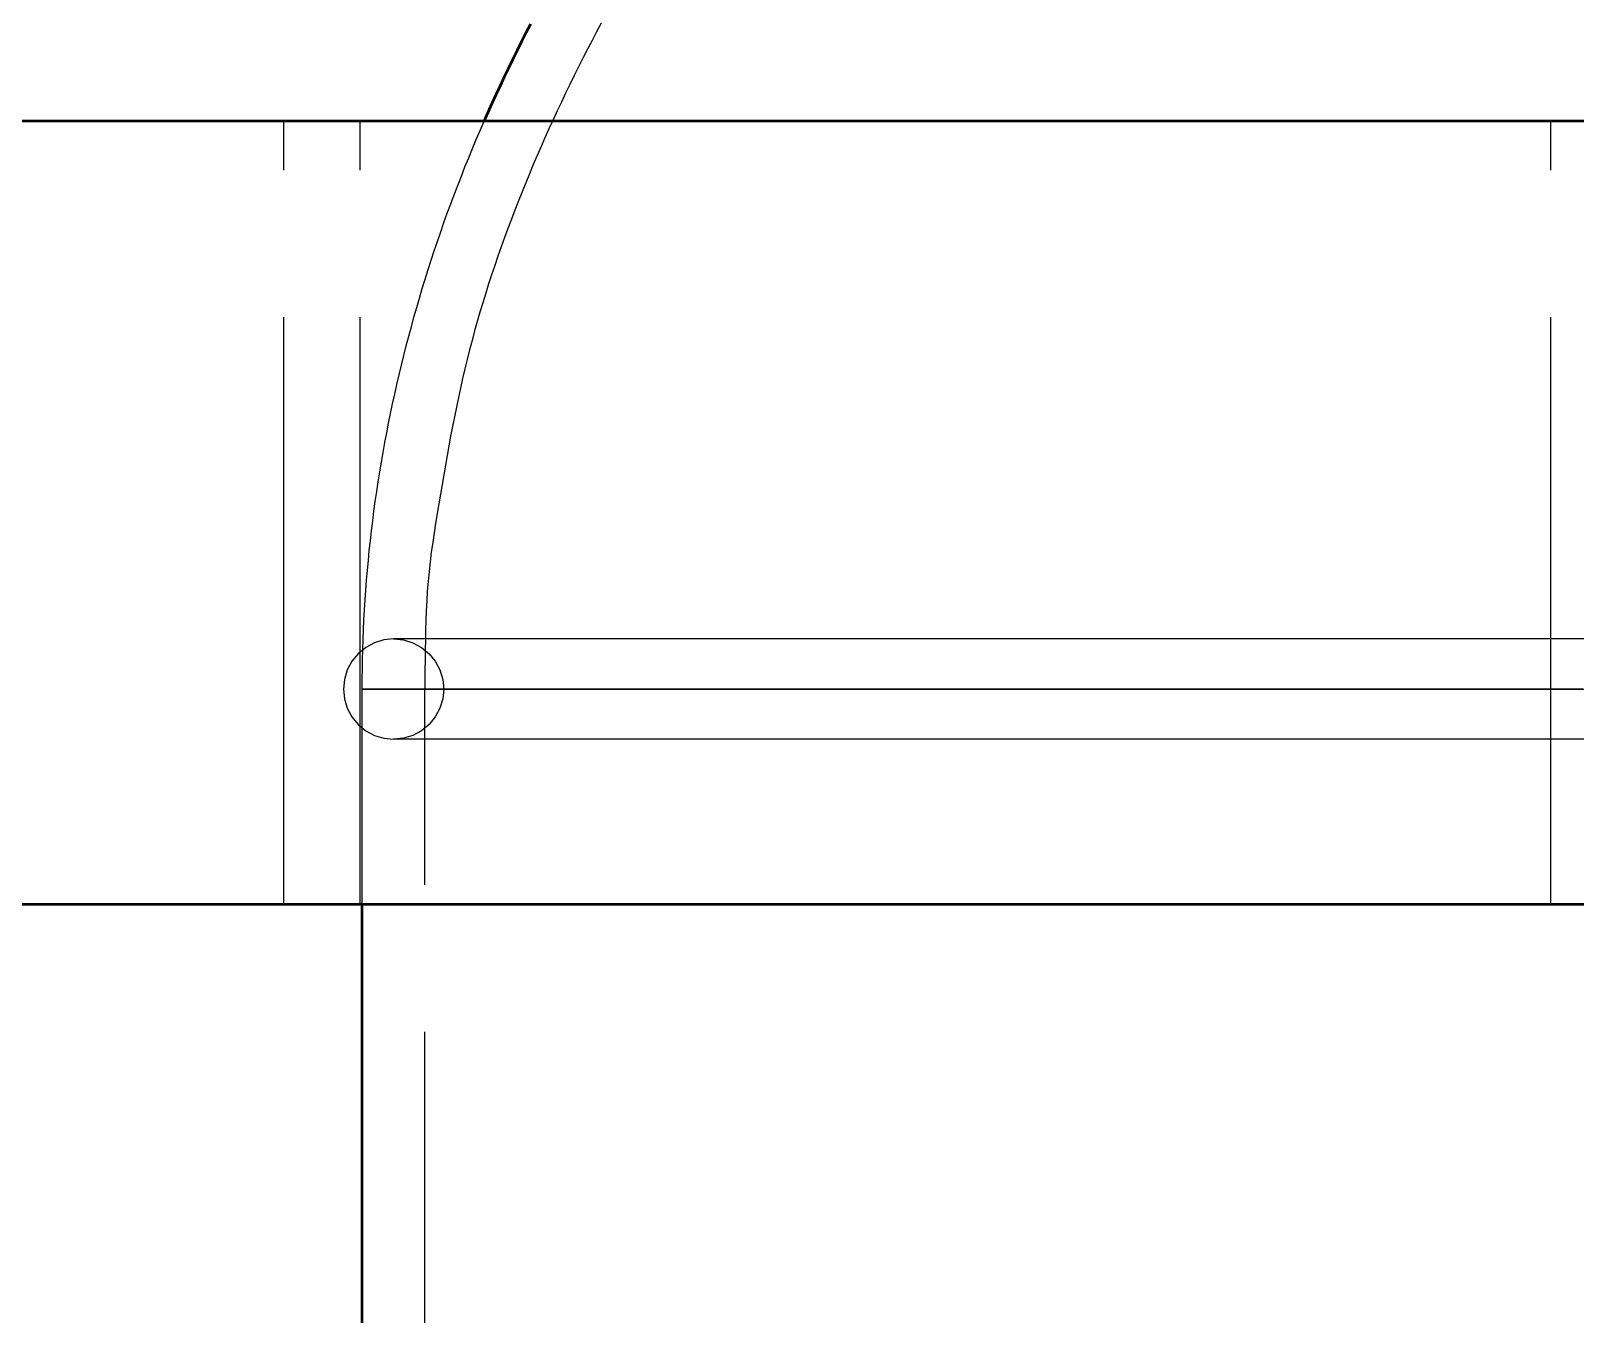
# Model space of a CAD drawing. Header units: millimetres. Extents: x 0 to 594, y 0 to 420.
# Drawn here: x 175.21 to 183.09, y 334.31 to 340.86 of the extents above; entities that cross this region are included whole.
import ezdxf

# ---------------------------------------------------------------- set-up
doc = ezdxf.new("R2010")
doc.units = ezdxf.units.MM
doc.linetypes.add('ISO02-TRAZOS', pattern=[3.75, 3, -0.75])
doc.layers.add('01-VISIBLE', color=7, linetype='CONTINUOUS', lineweight=50)
doc.layers.add('02-OCULTA', color=4, linetype='ISO02-TRAZOS', lineweight=25)

msp = doc.modelspace()

# ---------------------------------------------------------------- linework, layer by layer
at = {"layer": '01-VISIBLE'}
for p, q in [((186.4227, 340.4), (163.5997, 340.4)), ((186.4227, 336.4), (163.5997, 336.4)), ((176.8997, 302), (176.8997, 336.4))]:
    msp.add_line(p, q, dxfattribs=at)
msp.add_lwpolyline([(177.522, 340.4), (177.5422, 340.4459), (177.5628, 340.4916), (177.5836, 340.5373), (177.6047, 340.5828), (177.6261, 340.6281), (177.6478, 340.6734), (177.6697, 340.7184), (177.692, 340.7634), (177.7145, 340.8082), (177.7373, 340.8529), (177.7603, 340.8975)], dxfattribs=at)
at = {"layer": '02-OCULTA'}
for p, q in [((182.9671, 340.4), (163.5997, 340.4)), ((182.9671, 340.4), (163.5997, 340.4)), ((186.4227, 340.4), (163.5997, 340.4)), ((176.4997, 336.4), (176.4997, 340.4)), ((176.8897, 336.4), (176.8897, 340.4)), ((182.9671, 336.4), (182.9671, 340.4)), ((182.9671, 336.4), (182.9671, 340.4)), ((176.8997, 336.4), (176.8997, 337.5)), ((177.2197, 284), (177.2197, 337.5)), ((182.9671, 336.4), (163.5997, 336.4)), ((182.9671, 336.4), (163.5997, 336.4)), ((186.4227, 336.4), (163.5997, 336.4))]:
    msp.add_line(p, q, dxfattribs=at)
for points in [[(178.1199, 340.9), (178.0961, 340.8559), (178.0726, 340.8117), (178.0494, 340.7673), (178.0265, 340.7228), (178.0039, 340.6782), (177.9815, 340.6334), (177.9594, 340.5884), (177.9376, 340.5434), (177.9161, 340.4982), (177.8948, 340.4528), (177.8738, 340.4074), (177.853, 340.3618), (177.8326, 340.3161), (177.8124, 340.2703), (177.7924, 340.2244), (177.7728, 340.1784), (177.7534, 340.1322), (177.7343, 340.0859), (177.7155, 340.0395), (177.697, 339.993), (177.6788, 339.9463), (177.6609, 339.8996), (177.6433, 339.8527), (177.6261, 339.8057), (177.6091, 339.7586), (177.5925, 339.7113), (177.5763, 339.664), (177.5604, 339.6165), (177.5449, 339.5689), (177.5298, 339.5212), (177.515, 339.4733), (177.5007, 339.4254), (177.4867, 339.3773), (177.4732, 339.3291), (177.4601, 339.2808), (177.4474, 339.2323), (177.4351, 339.1838), (177.4233, 339.1351), (177.4119, 339.0864), (177.401, 339.0375), (177.3906, 338.9885), (177.3806, 338.9395), (177.3706, 338.8904), (177.3607, 338.8413), (177.3511, 338.7922), (177.3418, 338.743), (177.3327, 338.6938), (177.324, 338.6445), (177.3155, 338.5951), (177.3071, 338.5458), (177.2988, 338.4964), (177.2906, 338.447), (177.2825, 338.3976), (177.2745, 338.3482), (177.2667, 338.2987), (177.2593, 338.2492), (177.2524, 338.1996), (177.2461, 338.15), (177.2406, 338.1002), (177.2359, 338.0503), (177.232, 338.0004), (177.2289, 337.9505), (177.2264, 337.9005), (177.2245, 337.8504), (177.223, 337.8004), (177.2219, 337.7503), (177.221, 337.7003), (177.2204, 337.6502), (177.22, 337.6001), (177.2197, 337.5501), (177.2197, 337.5)], [(182.9671, 340.4), (182.9169, 340.4), (182.8668, 340.4), (182.8167, 340.4), (182.7665, 340.4), (182.7164, 340.4), (182.6663, 340.4), (182.6161, 340.4), (182.566, 340.4), (182.5159, 340.4), (182.4657, 340.4), (182.4156, 340.4), (182.3655, 340.4), (182.3153, 340.4), (182.2652, 340.4), (182.215, 340.4), (182.1649, 340.4), (182.1148, 340.4), (182.0646, 340.4), (182.0145, 340.4), (181.9644, 340.4), (181.9142, 340.4), (181.8641, 340.4), (181.814, 340.4), (181.7638, 340.4), (181.7137, 340.4), (181.6636, 340.4), (181.6134, 340.4), (181.5633, 340.4), (181.5132, 340.4), (181.463, 340.4), (181.4129, 340.4), (181.3628, 340.4), (181.3126, 340.4), (181.2625, 340.4), (181.2124, 340.4), (181.1622, 340.4), (181.1121, 340.4), (181.062, 340.4), (181.0118, 340.4), (180.9617, 340.4), (180.9116, 340.4), (180.8614, 340.4), (180.8113, 340.4), (180.7611, 340.4), (180.711, 340.4), (180.6609, 340.4), (180.6107, 340.4), (180.5606, 340.4), (180.5105, 340.4), (180.4603, 340.4), (180.4102, 340.4), (180.3601, 340.4), (180.3099, 340.4), (180.2598, 340.4), (180.2097, 340.4), (180.1595, 340.4), (180.1094, 340.4), (180.0593, 340.4), (180.0091, 340.4), (179.959, 340.4), (179.9089, 340.4), (179.8587, 340.4), (179.8086, 340.4), (179.7585, 340.4), (179.7083, 340.4), (179.6582, 340.4), (179.6081, 340.4), (179.5579, 340.4), (179.5078, 340.4), (179.4576, 340.4), (179.4075, 340.4), (179.3574, 340.4), (179.3072, 340.4), (179.2571, 340.4), (179.207, 340.4), (179.1568, 340.4), (179.1067, 340.4), (179.0566, 340.4), (179.0064, 340.4), (178.9563, 340.4), (178.9062, 340.4), (178.856, 340.4), (178.8059, 340.4), (178.7558, 340.4), (178.7056, 340.4), (178.6555, 340.4), (178.6054, 340.4), (178.5552, 340.4), (178.5051, 340.4), (178.455, 340.4), (178.4048, 340.4), (178.3547, 340.4), (178.3046, 340.4), (178.2544, 340.4), (178.2043, 340.4), (178.1542, 340.4), (178.104, 340.4), (178.0539, 340.4), (178.0037, 340.4), (177.9536, 340.4), (177.9035, 340.4), (177.8533, 340.4), (177.8032, 340.4), (177.7531, 340.4), (177.7029, 340.4), (177.6528, 340.4), (177.6027, 340.4), (177.5525, 340.4), (177.5024, 340.4), (177.4523, 340.4), (177.4021, 340.4), (177.352, 340.4), (177.3019, 340.4), (177.2517, 340.4), (177.2016, 340.4), (177.1515, 340.4), (177.1013, 340.4), (177.0512, 340.4), (177.0011, 340.4), (176.9509, 340.4), (176.9008, 340.4), (176.8507, 340.4), (176.8005, 340.4), (176.7504, 340.4), (176.7003, 340.4), (176.6501, 340.4), (176.6, 340.4), (176.5498, 340.4), (176.4997, 340.4)], [(176.4997, 340.4), (176.5498, 340.4), (176.6, 340.4), (176.6501, 340.4), (176.7003, 340.4), (176.7504, 340.4), (176.8005, 340.4), (176.8507, 340.4), (176.9008, 340.4), (176.9509, 340.4), (177.0011, 340.4), (177.0512, 340.4), (177.1013, 340.4), (177.1515, 340.4), (177.2016, 340.4), (177.2517, 340.4), (177.3019, 340.4), (177.352, 340.4), (177.4021, 340.4), (177.4523, 340.4), (177.5024, 340.4), (177.5525, 340.4), (177.6027, 340.4), (177.6528, 340.4), (177.7029, 340.4), (177.7531, 340.4), (177.8032, 340.4), (177.8533, 340.4), (177.9035, 340.4), (177.9536, 340.4), (178.0037, 340.4), (178.0539, 340.4), (178.104, 340.4), (178.1542, 340.4), (178.2043, 340.4), (178.2544, 340.4), (178.3046, 340.4), (178.3547, 340.4), (178.4048, 340.4), (178.455, 340.4), (178.5051, 340.4), (178.5552, 340.4), (178.6054, 340.4), (178.6555, 340.4), (178.7056, 340.4), (178.7558, 340.4), (178.8059, 340.4), (178.856, 340.4), (178.9062, 340.4), (178.9563, 340.4), (179.0064, 340.4), (179.0566, 340.4), (179.1067, 340.4), (179.1568, 340.4), (179.207, 340.4), (179.2571, 340.4), (179.3072, 340.4), (179.3574, 340.4), (179.4075, 340.4), (179.4576, 340.4), (179.5078, 340.4), (179.5579, 340.4), (179.6081, 340.4), (179.6582, 340.4), (179.7083, 340.4), (179.7585, 340.4), (179.8086, 340.4), (179.8587, 340.4), (179.9089, 340.4), (179.959, 340.4), (180.0091, 340.4), (180.0593, 340.4), (180.1094, 340.4), (180.1595, 340.4), (180.2097, 340.4), (180.2598, 340.4), (180.3099, 340.4), (180.3601, 340.4), (180.4102, 340.4), (180.4603, 340.4), (180.5105, 340.4), (180.5606, 340.4), (180.6107, 340.4), (180.6609, 340.4), (180.711, 340.4), (180.7611, 340.4), (180.8113, 340.4), (180.8614, 340.4), (180.9116, 340.4), (180.9617, 340.4), (181.0118, 340.4), (181.062, 340.4), (181.1121, 340.4), (181.1622, 340.4), (181.2124, 340.4), (181.2625, 340.4), (181.3126, 340.4), (181.3628, 340.4), (181.4129, 340.4), (181.463, 340.4), (181.5132, 340.4), (181.5633, 340.4), (181.6134, 340.4), (181.6636, 340.4), (181.7137, 340.4), (181.7638, 340.4), (181.814, 340.4), (181.8641, 340.4), (181.9142, 340.4), (181.9644, 340.4), (182.0145, 340.4), (182.0646, 340.4), (182.1148, 340.4), (182.1649, 340.4), (182.215, 340.4), (182.2652, 340.4), (182.3153, 340.4), (182.3655, 340.4), (182.4156, 340.4), (182.4657, 340.4), (182.5159, 340.4), (182.566, 340.4), (182.6161, 340.4), (182.6663, 340.4), (182.7164, 340.4), (182.7665, 340.4), (182.8167, 340.4), (182.8668, 340.4), (182.9169, 340.4), (182.9671, 340.4)], [(183.1225, 340.4), (183.0722, 340.4), (183.022, 340.4), (182.9717, 340.4), (182.9214, 340.4), (182.8712, 340.4), (182.8209, 340.4), (182.7707, 340.4), (182.7204, 340.4), (182.6701, 340.4), (182.6199, 340.4), (182.5696, 340.4), (182.5193, 340.4), (182.4691, 340.4), (182.4188, 340.4), (182.3685, 340.4), (182.3183, 340.4), (182.268, 340.4), (182.2177, 340.4), (182.1675, 340.4), (182.1172, 340.4), (182.0669, 340.4), (182.0167, 340.4), (181.9664, 340.4), (181.9162, 340.4), (181.8659, 340.4), (181.8156, 340.4), (181.7654, 340.4), (181.7151, 340.4), (181.6648, 340.4), (181.6146, 340.4), (181.5643, 340.4), (181.514, 340.4), (181.4638, 340.4), (181.4135, 340.4), (181.3632, 340.4), (181.313, 340.4), (181.2627, 340.4), (181.2125, 340.4), (181.1622, 340.4), (181.1119, 340.4), (181.0617, 340.4), (181.0114, 340.4), (180.9611, 340.4), (180.9109, 340.4), (180.8606, 340.4), (180.8103, 340.4), (180.7601, 340.4), (180.7098, 340.4), (180.6595, 340.4), (180.6093, 340.4), (180.559, 340.4), (180.5088, 340.4), (180.4585, 340.4), (180.4082, 340.4), (180.358, 340.4), (180.3077, 340.4), (180.2574, 340.4), (180.2072, 340.4), (180.1569, 340.4), (180.1066, 340.4), (180.0564, 340.4), (180.0061, 340.4), (179.9558, 340.4), (179.9056, 340.4), (179.8553, 340.4), (179.805, 340.4), (179.7548, 340.4), (179.7045, 340.4), (179.6543, 340.4), (179.604, 340.4), (179.5537, 340.4), (179.5035, 340.4), (179.4532, 340.4), (179.4029, 340.4), (179.3527, 340.4), (179.3024, 340.4), (179.2521, 340.4), (179.2019, 340.4), (179.1516, 340.4), (179.1013, 340.4), (179.0511, 340.4), (179.0008, 340.4), (178.9506, 340.4), (178.9003, 340.4), (178.85, 340.4), (178.7998, 340.4), (178.7495, 340.4), (178.6992, 340.4), (178.649, 340.4), (178.5987, 340.4), (178.5484, 340.4), (178.4982, 340.4), (178.4479, 340.4), (178.3976, 340.4), (178.3474, 340.4), (178.2971, 340.4), (178.2469, 340.4), (178.1966, 340.4), (178.1463, 340.4), (178.0961, 340.4), (178.0458, 340.4), (177.9955, 340.4), (177.9453, 340.4), (177.895, 340.4), (177.8447, 340.4), (177.7945, 340.4), (177.7442, 340.4), (177.6939, 340.4), (177.6437, 340.4), (177.5934, 340.4), (177.5432, 340.4), (177.4929, 340.4), (177.4426, 340.4), (177.3924, 340.4), (177.3421, 340.4), (177.2918, 340.4), (177.2416, 340.4), (177.1913, 340.4), (177.141, 340.4), (177.0908, 340.4), (177.0405, 340.4), (176.9902, 340.4), (176.94, 340.4), (176.8897, 340.4)], [(176.8897, 340.4), (176.94, 340.4), (176.9902, 340.4), (177.0405, 340.4), (177.0908, 340.4), (177.141, 340.4), (177.1913, 340.4), (177.2416, 340.4), (177.2918, 340.4), (177.3421, 340.4), (177.3924, 340.4), (177.4426, 340.4), (177.4929, 340.4), (177.5432, 340.4), (177.5934, 340.4), (177.6437, 340.4), (177.6939, 340.4), (177.7442, 340.4), (177.7945, 340.4), (177.8447, 340.4), (177.895, 340.4), (177.9453, 340.4), (177.9955, 340.4), (178.0458, 340.4), (178.0961, 340.4), (178.1463, 340.4), (178.1966, 340.4), (178.2469, 340.4), (178.2971, 340.4), (178.3474, 340.4), (178.3976, 340.4), (178.4479, 340.4), (178.4982, 340.4), (178.5484, 340.4), (178.5987, 340.4), (178.649, 340.4), (178.6992, 340.4), (178.7495, 340.4), (178.7998, 340.4), (178.85, 340.4), (178.9003, 340.4), (178.9506, 340.4), (179.0008, 340.4), (179.0511, 340.4), (179.1013, 340.4), (179.1516, 340.4), (179.2019, 340.4), (179.2521, 340.4), (179.3024, 340.4), (179.3527, 340.4), (179.4029, 340.4), (179.4532, 340.4), (179.5035, 340.4), (179.5537, 340.4), (179.604, 340.4), (179.6543, 340.4), (179.7045, 340.4), (179.7548, 340.4), (179.805, 340.4), (179.8553, 340.4), (179.9056, 340.4), (179.9558, 340.4), (180.0061, 340.4), (180.0564, 340.4), (180.1066, 340.4), (180.1569, 340.4), (180.2072, 340.4), (180.2574, 340.4), (180.3077, 340.4), (180.358, 340.4), (180.4082, 340.4), (180.4585, 340.4), (180.5088, 340.4), (180.559, 340.4), (180.6093, 340.4), (180.6595, 340.4), (180.7098, 340.4), (180.7601, 340.4), (180.8103, 340.4), (180.8606, 340.4), (180.9109, 340.4), (180.9611, 340.4), (181.0114, 340.4), (181.0617, 340.4), (181.1119, 340.4), (181.1622, 340.4), (181.2125, 340.4), (181.2627, 340.4), (181.313, 340.4), (181.3632, 340.4), (181.4135, 340.4), (181.4638, 340.4), (181.514, 340.4), (181.5643, 340.4), (181.6146, 340.4), (181.6648, 340.4), (181.7151, 340.4), (181.7654, 340.4), (181.8156, 340.4), (181.8659, 340.4), (181.9162, 340.4), (181.9664, 340.4), (182.0167, 340.4), (182.0669, 340.4), (182.1172, 340.4), (182.1675, 340.4), (182.2177, 340.4), (182.268, 340.4), (182.3183, 340.4), (182.3685, 340.4), (182.4188, 340.4), (182.4691, 340.4), (182.5193, 340.4), (182.5696, 340.4), (182.6199, 340.4), (182.6701, 340.4), (182.7204, 340.4), (182.7707, 340.4), (182.8209, 340.4), (182.8712, 340.4), (182.9214, 340.4), (182.9717, 340.4), (183.022, 340.4), (183.0722, 340.4), (183.1225, 340.4)], [(176.8997, 337.5), (176.8998, 337.5506), (176.9004, 337.6013), (176.9012, 337.6519), (176.9025, 337.7025), (176.9042, 337.7531), (176.9062, 337.8037), (176.9086, 337.8543), (176.9114, 337.9048), (176.9145, 337.9554), (176.9181, 338.0059), (176.922, 338.0564), (176.9263, 338.1068), (176.9309, 338.1572), (176.9359, 338.2076), (176.9413, 338.258), (176.9471, 338.3083), (176.9532, 338.3585), (176.9597, 338.4087), (176.9665, 338.4589), (176.9737, 338.509), (176.9813, 338.5591), (176.9892, 338.6091), (176.9975, 338.659), (177.0062, 338.7089), (177.0152, 338.7588), (177.0245, 338.8085), (177.0342, 338.8582), (177.0443, 338.9078), (177.0547, 338.9574), (177.0655, 339.0069), (177.0766, 339.0563), (177.088, 339.1056), (177.0998, 339.1548), (177.112, 339.204), (177.1244, 339.253), (177.1373, 339.302), (177.1504, 339.3509), (177.1639, 339.3997), (177.1778, 339.4484), (177.1919, 339.497), (177.2064, 339.5456), (177.2212, 339.594), (177.2364, 339.6423), (177.2519, 339.6905), (177.2677, 339.7386), (177.2838, 339.7866), (177.3002, 339.8345), (177.317, 339.8823), (177.3341, 339.9299), (177.3515, 339.9775), (177.3692, 340.0249), (177.3872, 340.0722), (177.4056, 340.1194), (177.4242, 340.1665), (177.4432, 340.2134), (177.4624, 340.2603), (177.482, 340.307), (177.5018, 340.3535), (177.522, 340.4)], [(177.0597, 337.756), (177.0098, 337.7511), (176.9617, 337.7365), (176.9175, 337.7129), (176.8787, 337.681), (176.8469, 337.6422), (176.8232, 337.598), (176.8086, 337.5499), (176.8037, 337.5)], [(183.125, 337.756), (183.0749, 337.756), (183.0248, 337.756), (182.9747, 337.756), (182.9245, 337.756), (182.8744, 337.756), (182.8243, 337.756), (182.7741, 337.756), (182.724, 337.756), (182.6739, 337.756), (182.6238, 337.756), (182.5736, 337.756), (182.5235, 337.756), (182.4734, 337.756), (182.4233, 337.756), (182.3731, 337.756), (182.323, 337.756), (182.2729, 337.756), (182.2228, 337.756), (182.1726, 337.756), (182.1225, 337.756), (182.0724, 337.756), (182.0222, 337.756), (181.9721, 337.756), (181.922, 337.756), (181.8719, 337.756), (181.8217, 337.756), (181.7716, 337.756), (181.7215, 337.756), (181.6714, 337.756), (181.6212, 337.756), (181.5711, 337.756), (181.521, 337.756), (181.4709, 337.756), (181.4207, 337.756), (181.3706, 337.756), (181.3205, 337.756), (181.2703, 337.756), (181.2202, 337.756), (181.1701, 337.756), (181.12, 337.756), (181.0698, 337.756), (181.0197, 337.756), (180.9696, 337.756), (180.9195, 337.756), (180.8693, 337.756), (180.8192, 337.756), (180.7691, 337.756), (180.719, 337.756), (180.6688, 337.756), (180.6187, 337.756), (180.5686, 337.756), (180.5184, 337.756), (180.4683, 337.756), (180.4182, 337.756), (180.3681, 337.756), (180.3179, 337.756), (180.2678, 337.756), (180.2177, 337.756), (180.1676, 337.756), (180.1174, 337.756), (180.0673, 337.756), (180.0172, 337.756), (179.9671, 337.756), (179.9169, 337.756), (179.8668, 337.756), (179.8167, 337.756), (179.7665, 337.756), (179.7164, 337.756), (179.6663, 337.756), (179.6162, 337.756), (179.566, 337.756), (179.5159, 337.756), (179.4658, 337.756), (179.4157, 337.756), (179.3655, 337.756), (179.3154, 337.756), (179.2653, 337.756), (179.2152, 337.756), (179.165, 337.756), (179.1149, 337.756), (179.0648, 337.756), (179.0147, 337.756), (178.9645, 337.756), (178.9144, 337.756), (178.8643, 337.756), (178.8141, 337.756), (178.764, 337.756), (178.7139, 337.756), (178.6638, 337.756), (178.6136, 337.756), (178.5635, 337.756), (178.5134, 337.756), (178.4633, 337.756), (178.4131, 337.756), (178.363, 337.756), (178.3129, 337.756), (178.2628, 337.756), (178.2126, 337.756), (178.1625, 337.756), (178.1124, 337.756), (178.0622, 337.756), (178.0121, 337.756), (177.962, 337.756), (177.9119, 337.756), (177.8617, 337.756), (177.8116, 337.756), (177.7615, 337.756), (177.7114, 337.756), (177.6612, 337.756), (177.6111, 337.756), (177.561, 337.756), (177.5109, 337.756), (177.4607, 337.756), (177.4106, 337.756), (177.3605, 337.756), (177.3103, 337.756), (177.2602, 337.756), (177.2101, 337.756), (177.16, 337.756), (177.1098, 337.756), (177.0597, 337.756)], [(183.1581, 337.756), (183.0789, 337.756), (182.9997, 337.756), (182.9205, 337.756), (182.8413, 337.756), (182.7621, 337.756), (182.6829, 337.756), (182.6037, 337.756), (182.5245, 337.756), (182.4453, 337.756), (182.3661, 337.756), (182.2869, 337.756), (182.2077, 337.756), (182.1285, 337.756), (182.0493, 337.756), (181.9701, 337.756), (181.8909, 337.756), (181.8117, 337.756), (181.7325, 337.756), (181.6533, 337.756), (181.5741, 337.756), (181.4949, 337.756), (181.4157, 337.756), (181.3365, 337.756), (181.2573, 337.756), (181.1781, 337.756), (181.0989, 337.756), (181.0197, 337.756), (180.9405, 337.756), (180.8613, 337.756), (180.7821, 337.756), (180.7029, 337.756), (180.6237, 337.756), (180.5445, 337.756), (180.4653, 337.756), (180.3861, 337.756), (180.3069, 337.756), (180.2277, 337.756), (180.1485, 337.756), (180.0693, 337.756), (179.9901, 337.756), (179.9109, 337.756), (179.8317, 337.756), (179.7525, 337.756), (179.6733, 337.756), (179.5941, 337.756), (179.5149, 337.756), (179.4357, 337.756), (179.3565, 337.756), (179.2773, 337.756), (179.1981, 337.756), (179.1189, 337.756), (179.0397, 337.756), (178.9605, 337.756), (178.8813, 337.756), (178.8021, 337.756), (178.7229, 337.756), (178.6437, 337.756), (178.5645, 337.756), (178.4853, 337.756), (178.4061, 337.756), (178.3269, 337.756), (178.2477, 337.756), (178.1685, 337.756), (178.0893, 337.756), (178.0101, 337.756), (177.9309, 337.756), (177.8517, 337.756), (177.7725, 337.756), (177.6933, 337.756), (177.6141, 337.756), (177.5349, 337.756), (177.4557, 337.756), (177.3765, 337.756), (177.2973, 337.756), (177.2181, 337.756), (177.1389, 337.756), (177.0597, 337.756)], [(177.0597, 337.756), (177.1097, 337.7511), (177.1577, 337.7365), (177.2019, 337.7129), (177.2407, 337.681), (177.2726, 337.6422), (177.2962, 337.598), (177.3108, 337.5499), (177.3157, 337.5), (177.3108, 337.4501), (177.2962, 337.402), (177.2726, 337.3578), (177.2407, 337.319), (177.2019, 337.2871), (177.1577, 337.2635), (177.1097, 337.2489), (177.0597, 337.244)], [(176.8037, 337.5), (176.8086, 337.4501), (176.8232, 337.402), (176.8469, 337.3578), (176.8787, 337.319), (176.9175, 337.2871), (176.9617, 337.2635), (177.0098, 337.2489), (177.0597, 337.244)], [(183.0997, 337.5), (183.0497, 337.5), (182.9997, 337.5), (182.9497, 337.5), (182.8997, 337.5), (182.8497, 337.5), (182.7997, 337.5), (182.7497, 337.5), (182.6997, 337.5), (182.6497, 337.5), (182.5997, 337.5), (182.5497, 337.5), (182.4997, 337.5), (182.4497, 337.5), (182.3997, 337.5), (182.3497, 337.5), (182.2997, 337.5), (182.2497, 337.5), (182.1997, 337.5), (182.1497, 337.5), (182.0997, 337.5), (182.0497, 337.5), (181.9997, 337.5), (181.9497, 337.5), (181.8997, 337.5), (181.8497, 337.5), (181.7997, 337.5), (181.7497, 337.5), (181.6997, 337.5), (181.6497, 337.5), (181.5997, 337.5), (181.5497, 337.5), (181.4997, 337.5), (181.4497, 337.5), (181.3997, 337.5), (181.3497, 337.5), (181.2997, 337.5), (181.2497, 337.5), (181.1997, 337.5), (181.1497, 337.5), (181.0997, 337.5), (181.0497, 337.5), (180.9997, 337.5), (180.9497, 337.5), (180.8997, 337.5), (180.8497, 337.5), (180.7997, 337.5), (180.7497, 337.5), (180.6997, 337.5), (180.6497, 337.5), (180.5997, 337.5), (180.5497, 337.5), (180.4997, 337.5), (180.4497, 337.5), (180.3997, 337.5), (180.3497, 337.5), (180.2997, 337.5), (180.2497, 337.5), (180.1997, 337.5), (180.1497, 337.5), (180.0997, 337.5), (180.0497, 337.5), (179.9997, 337.5), (179.9497, 337.5), (179.8997, 337.5), (179.8497, 337.5), (179.7997, 337.5), (179.7497, 337.5), (179.6997, 337.5), (179.6497, 337.5), (179.5997, 337.5), (179.5497, 337.5), (179.4997, 337.5), (179.4497, 337.5), (179.3997, 337.5), (179.3497, 337.5), (179.2997, 337.5), (179.2497, 337.5), (179.1997, 337.5), (179.1497, 337.5), (179.0997, 337.5), (179.0497, 337.5), (178.9997, 337.5), (178.9497, 337.5), (178.8997, 337.5), (178.8497, 337.5), (178.7997, 337.5), (178.7497, 337.5), (178.6997, 337.5), (178.6497, 337.5), (178.5997, 337.5), (178.5497, 337.5), (178.4997, 337.5), (178.4497, 337.5), (178.3997, 337.5), (178.3497, 337.5), (178.2997, 337.5), (178.2497, 337.5), (178.1997, 337.5), (178.1497, 337.5), (178.0997, 337.5), (178.0497, 337.5), (177.9997, 337.5), (177.9497, 337.5), (177.8997, 337.5), (177.8497, 337.5), (177.7997, 337.5), (177.7497, 337.5), (177.6997, 337.5), (177.6497, 337.5), (177.5997, 337.5), (177.5497, 337.5), (177.4997, 337.5), (177.4497, 337.5), (177.3997, 337.5), (177.3497, 337.5), (177.2997, 337.5), (177.2497, 337.5), (177.1997, 337.5), (177.1497, 337.5), (177.0997, 337.5), (177.0497, 337.5), (176.9997, 337.5), (176.9497, 337.5), (176.8997, 337.5)], [(176.8997, 337.5), (176.9797, 337.5), (177.0597, 337.5), (177.1397, 337.5), (177.2197, 337.5), (177.2997, 337.5), (177.3797, 337.5), (177.4597, 337.5), (177.5397, 337.5), (177.6197, 337.5), (177.6997, 337.5), (177.7797, 337.5), (177.8597, 337.5), (177.9397, 337.5), (178.0197, 337.5), (178.0997, 337.5), (178.1797, 337.5), (178.2597, 337.5), (178.3397, 337.5), (178.4197, 337.5), (178.4997, 337.5), (178.5797, 337.5), (178.6597, 337.5), (178.7397, 337.5), (178.8197, 337.5), (178.8997, 337.5), (178.9797, 337.5), (179.0597, 337.5), (179.1397, 337.5), (179.2197, 337.5), (179.2997, 337.5), (179.3797, 337.5), (179.4597, 337.5), (179.5397, 337.5), (179.6197, 337.5), (179.6997, 337.5), (179.7797, 337.5), (179.8597, 337.5), (179.9397, 337.5), (180.0197, 337.5), (180.0997, 337.5), (180.1797, 337.5), (180.2597, 337.5), (180.3397, 337.5), (180.4197, 337.5), (180.4997, 337.5), (180.5797, 337.5), (180.6597, 337.5), (180.7397, 337.5), (180.8197, 337.5), (180.8997, 337.5), (180.9797, 337.5), (181.0597, 337.5), (181.1397, 337.5), (181.2197, 337.5), (181.2997, 337.5), (181.3797, 337.5), (181.4597, 337.5), (181.5397, 337.5), (181.6197, 337.5), (181.6997, 337.5), (181.7797, 337.5), (181.8597, 337.5), (181.9397, 337.5), (182.0197, 337.5), (182.0997, 337.5), (182.1797, 337.5), (182.2597, 337.5), (182.3397, 337.5), (182.4197, 337.5), (182.4997, 337.5), (182.5797, 337.5), (182.6597, 337.5), (182.7397, 337.5), (182.8197, 337.5), (182.8997, 337.5), (182.9797, 337.5), (183.0597, 337.5), (183.1397, 337.5)], [(183.0997, 337.5), (183.0497, 337.5), (182.9997, 337.5), (182.9497, 337.5), (182.8997, 337.5), (182.8497, 337.5), (182.7997, 337.5), (182.7497, 337.5), (182.6997, 337.5), (182.6497, 337.5), (182.5997, 337.5), (182.5497, 337.5), (182.4997, 337.5), (182.4497, 337.5), (182.3997, 337.5), (182.3497, 337.5), (182.2997, 337.5), (182.2497, 337.5), (182.1997, 337.5), (182.1497, 337.5), (182.0997, 337.5), (182.0497, 337.5), (181.9997, 337.5), (181.9497, 337.5), (181.8997, 337.5), (181.8497, 337.5), (181.7997, 337.5), (181.7497, 337.5), (181.6997, 337.5), (181.6497, 337.5), (181.5997, 337.5), (181.5497, 337.5), (181.4997, 337.5), (181.4497, 337.5), (181.3997, 337.5), (181.3497, 337.5), (181.2997, 337.5), (181.2497, 337.5), (181.1997, 337.5), (181.1497, 337.5), (181.0997, 337.5), (181.0497, 337.5), (180.9997, 337.5), (180.9497, 337.5), (180.8997, 337.5), (180.8497, 337.5), (180.7997, 337.5), (180.7497, 337.5), (180.6997, 337.5), (180.6497, 337.5), (180.5997, 337.5), (180.5497, 337.5), (180.4997, 337.5), (180.4497, 337.5), (180.3997, 337.5), (180.3497, 337.5), (180.2997, 337.5), (180.2497, 337.5), (180.1997, 337.5), (180.1497, 337.5), (180.0997, 337.5), (180.0497, 337.5), (179.9997, 337.5), (179.9497, 337.5), (179.8997, 337.5), (179.8497, 337.5), (179.7997, 337.5), (179.7497, 337.5), (179.6997, 337.5), (179.6497, 337.5), (179.5997, 337.5), (179.5497, 337.5), (179.4997, 337.5), (179.4497, 337.5), (179.3997, 337.5), (179.3497, 337.5), (179.2997, 337.5), (179.2497, 337.5), (179.1997, 337.5), (179.1497, 337.5), (179.0997, 337.5), (179.0497, 337.5), (178.9997, 337.5), (178.9497, 337.5), (178.8997, 337.5), (178.8497, 337.5), (178.7997, 337.5), (178.7497, 337.5), (178.6997, 337.5), (178.6497, 337.5), (178.5997, 337.5), (178.5497, 337.5), (178.4997, 337.5), (178.4497, 337.5), (178.3997, 337.5), (178.3497, 337.5), (178.2997, 337.5), (178.2497, 337.5), (178.1997, 337.5), (178.1497, 337.5), (178.0997, 337.5), (178.0497, 337.5), (177.9997, 337.5), (177.9497, 337.5), (177.8997, 337.5), (177.8497, 337.5), (177.7997, 337.5), (177.7497, 337.5), (177.6997, 337.5), (177.6497, 337.5), (177.5997, 337.5), (177.5497, 337.5), (177.4997, 337.5), (177.4497, 337.5), (177.3997, 337.5), (177.3497, 337.5), (177.2997, 337.5), (177.2497, 337.5), (177.1997, 337.5), (177.1497, 337.5), (177.0997, 337.5), (177.0497, 337.5), (176.9997, 337.5), (176.9497, 337.5), (176.8997, 337.5)], [(176.8997, 337.5), (176.9797, 337.5), (177.0597, 337.5), (177.1397, 337.5), (177.2197, 337.5), (177.2997, 337.5), (177.3797, 337.5), (177.4597, 337.5), (177.5397, 337.5), (177.6197, 337.5), (177.6997, 337.5), (177.7797, 337.5), (177.8597, 337.5), (177.9397, 337.5), (178.0197, 337.5), (178.0997, 337.5), (178.1797, 337.5), (178.2597, 337.5), (178.3397, 337.5), (178.4197, 337.5), (178.4997, 337.5), (178.5797, 337.5), (178.6597, 337.5), (178.7397, 337.5), (178.8197, 337.5), (178.8997, 337.5), (178.9797, 337.5), (179.0597, 337.5), (179.1397, 337.5), (179.2197, 337.5), (179.2997, 337.5), (179.3797, 337.5), (179.4597, 337.5), (179.5397, 337.5), (179.6197, 337.5), (179.6997, 337.5), (179.7797, 337.5), (179.8597, 337.5), (179.9397, 337.5), (180.0197, 337.5), (180.0997, 337.5), (180.1797, 337.5), (180.2597, 337.5), (180.3397, 337.5), (180.4197, 337.5), (180.4997, 337.5), (180.5797, 337.5), (180.6597, 337.5), (180.7397, 337.5), (180.8197, 337.5), (180.8997, 337.5), (180.9797, 337.5), (181.0597, 337.5), (181.1397, 337.5), (181.2197, 337.5), (181.2997, 337.5), (181.3797, 337.5), (181.4597, 337.5), (181.5397, 337.5), (181.6197, 337.5), (181.6997, 337.5), (181.7797, 337.5), (181.8597, 337.5), (181.9397, 337.5), (182.0197, 337.5), (182.0997, 337.5), (182.1797, 337.5), (182.2597, 337.5), (182.3397, 337.5), (182.4197, 337.5), (182.4997, 337.5), (182.5797, 337.5), (182.6597, 337.5), (182.7397, 337.5), (182.8197, 337.5), (182.8997, 337.5), (182.9797, 337.5), (183.0597, 337.5), (183.1397, 337.5)], [(183.131, 337.5), (183.0809, 337.5), (183.0308, 337.5), (182.9807, 337.5), (182.9306, 337.5), (182.8805, 337.5), (182.8304, 337.5), (182.7804, 337.5), (182.7303, 337.5), (182.6802, 337.5), (182.6301, 337.5), (182.58, 337.5), (182.5299, 337.5), (182.4798, 337.5), (182.4297, 337.5), (182.3796, 337.5), (182.3295, 337.5), (182.2794, 337.5), (182.2293, 337.5), (182.1792, 337.5), (182.1291, 337.5), (182.079, 337.5), (182.0289, 337.5), (181.9788, 337.5), (181.9287, 337.5), (181.8786, 337.5), (181.8285, 337.5), (181.7784, 337.5), (181.7283, 337.5), (181.6782, 337.5), (181.6281, 337.5), (181.5781, 337.5), (181.528, 337.5), (181.4779, 337.5), (181.4278, 337.5), (181.3777, 337.5), (181.3276, 337.5), (181.2775, 337.5), (181.2274, 337.5), (181.1773, 337.5), (181.1272, 337.5), (181.0771, 337.5), (181.027, 337.5), (180.9769, 337.5), (180.9268, 337.5), (180.8767, 337.5), (180.8266, 337.5), (180.7765, 337.5), (180.7264, 337.5), (180.6763, 337.5), (180.6262, 337.5), (180.5761, 337.5), (180.526, 337.5), (180.4759, 337.5), (180.4258, 337.5), (180.3758, 337.5), (180.3257, 337.5), (180.2756, 337.5), (180.2255, 337.5), (180.1754, 337.5), (180.1253, 337.5), (180.0752, 337.5), (180.0251, 337.5), (179.975, 337.5), (179.9249, 337.5), (179.8748, 337.5), (179.8247, 337.5), (179.7746, 337.5), (179.7245, 337.5), (179.6744, 337.5), (179.6243, 337.5), (179.5742, 337.5), (179.5241, 337.5), (179.474, 337.5), (179.4239, 337.5), (179.3738, 337.5), (179.3237, 337.5), (179.2736, 337.5), (179.2235, 337.5), (179.1735, 337.5), (179.1234, 337.5), (179.0733, 337.5), (179.0232, 337.5), (178.9731, 337.5), (178.923, 337.5), (178.8729, 337.5), (178.8228, 337.5), (178.7727, 337.5), (178.7226, 337.5), (178.6725, 337.5), (178.6224, 337.5), (178.5723, 337.5), (178.5222, 337.5), (178.4721, 337.5), (178.422, 337.5), (178.3719, 337.5), (178.3218, 337.5), (178.2717, 337.5), (178.2216, 337.5), (178.1715, 337.5), (178.1214, 337.5), (178.0713, 337.5), (178.0212, 337.5), (177.9712, 337.5), (177.9211, 337.5), (177.871, 337.5), (177.8209, 337.5), (177.7708, 337.5), (177.7207, 337.5), (177.6706, 337.5), (177.6205, 337.5), (177.5704, 337.5), (177.5203, 337.5), (177.4702, 337.5), (177.4201, 337.5), (177.37, 337.5), (177.3199, 337.5), (177.2698, 337.5), (177.2197, 337.5)], [(177.2197, 337.5), (177.2981, 337.5), (177.3765, 337.5), (177.4549, 337.5), (177.5333, 337.5), (177.6117, 337.5), (177.6901, 337.5), (177.7685, 337.5), (177.8469, 337.5), (177.9253, 337.5), (178.0037, 337.5), (178.0821, 337.5), (178.1605, 337.5), (178.2389, 337.5), (178.3173, 337.5), (178.3957, 337.5), (178.4741, 337.5), (178.5525, 337.5), (178.6309, 337.5), (178.7093, 337.5), (178.7877, 337.5), (178.8661, 337.5), (178.9445, 337.5), (179.0229, 337.5), (179.1013, 337.5), (179.1797, 337.5), (179.2581, 337.5), (179.3365, 337.5), (179.4149, 337.5), (179.4933, 337.5), (179.5717, 337.5), (179.6501, 337.5), (179.7285, 337.5), (179.8069, 337.5), (179.8853, 337.5), (179.9637, 337.5), (180.0421, 337.5), (180.1205, 337.5), (180.1989, 337.5), (180.2773, 337.5), (180.3557, 337.5), (180.4341, 337.5), (180.5125, 337.5), (180.5909, 337.5), (180.6693, 337.5), (180.7477, 337.5), (180.8261, 337.5), (180.9045, 337.5), (180.9829, 337.5), (181.0613, 337.5), (181.1397, 337.5), (181.2181, 337.5), (181.2965, 337.5), (181.3749, 337.5), (181.4533, 337.5), (181.5317, 337.5), (181.6101, 337.5), (181.6885, 337.5), (181.7669, 337.5), (181.8453, 337.5), (181.9237, 337.5), (182.0021, 337.5), (182.0805, 337.5), (182.1589, 337.5), (182.2373, 337.5), (182.3157, 337.5), (182.3941, 337.5), (182.4725, 337.5), (182.5509, 337.5), (182.6293, 337.5), (182.7077, 337.5), (182.7861, 337.5), (182.8645, 337.5), (182.9429, 337.5), (183.0213, 337.5), (183.0997, 337.5)], [(183.131, 337.5), (183.0809, 337.5), (183.0308, 337.5), (182.9807, 337.5), (182.9306, 337.5), (182.8805, 337.5), (182.8304, 337.5), (182.7804, 337.5), (182.7303, 337.5), (182.6802, 337.5), (182.6301, 337.5), (182.58, 337.5), (182.5299, 337.5), (182.4798, 337.5), (182.4297, 337.5), (182.3796, 337.5), (182.3295, 337.5), (182.2794, 337.5), (182.2293, 337.5), (182.1792, 337.5), (182.1291, 337.5), (182.079, 337.5), (182.0289, 337.5), (181.9788, 337.5), (181.9287, 337.5), (181.8786, 337.5), (181.8285, 337.5), (181.7784, 337.5), (181.7283, 337.5), (181.6782, 337.5), (181.6281, 337.5), (181.5781, 337.5), (181.528, 337.5), (181.4779, 337.5), (181.4278, 337.5), (181.3777, 337.5), (181.3276, 337.5), (181.2775, 337.5), (181.2274, 337.5), (181.1773, 337.5), (181.1272, 337.5), (181.0771, 337.5), (181.027, 337.5), (180.9769, 337.5), (180.9268, 337.5), (180.8767, 337.5), (180.8266, 337.5), (180.7765, 337.5), (180.7264, 337.5), (180.6763, 337.5), (180.6262, 337.5), (180.5761, 337.5), (180.526, 337.5), (180.4759, 337.5), (180.4258, 337.5), (180.3758, 337.5), (180.3257, 337.5), (180.2756, 337.5), (180.2255, 337.5), (180.1754, 337.5), (180.1253, 337.5), (180.0752, 337.5), (180.0251, 337.5), (179.975, 337.5), (179.9249, 337.5), (179.8748, 337.5), (179.8247, 337.5), (179.7746, 337.5), (179.7245, 337.5), (179.6744, 337.5), (179.6243, 337.5), (179.5742, 337.5), (179.5241, 337.5), (179.474, 337.5), (179.4239, 337.5), (179.3738, 337.5), (179.3237, 337.5), (179.2736, 337.5), (179.2235, 337.5), (179.1735, 337.5), (179.1234, 337.5), (179.0733, 337.5), (179.0232, 337.5), (178.9731, 337.5), (178.923, 337.5), (178.8729, 337.5), (178.8228, 337.5), (178.7727, 337.5), (178.7226, 337.5), (178.6725, 337.5), (178.6224, 337.5), (178.5723, 337.5), (178.5222, 337.5), (178.4721, 337.5), (178.422, 337.5), (178.3719, 337.5), (178.3218, 337.5), (178.2717, 337.5), (178.2216, 337.5), (178.1715, 337.5), (178.1214, 337.5), (178.0713, 337.5), (178.0212, 337.5), (177.9712, 337.5), (177.9211, 337.5), (177.871, 337.5), (177.8209, 337.5), (177.7708, 337.5), (177.7207, 337.5), (177.6706, 337.5), (177.6205, 337.5), (177.5704, 337.5), (177.5203, 337.5), (177.4702, 337.5), (177.4201, 337.5), (177.37, 337.5), (177.3199, 337.5), (177.2698, 337.5), (177.2197, 337.5)], [(177.2197, 337.5), (177.2981, 337.5), (177.3765, 337.5), (177.4549, 337.5), (177.5333, 337.5), (177.6117, 337.5), (177.6901, 337.5), (177.7685, 337.5), (177.8469, 337.5), (177.9253, 337.5), (178.0037, 337.5), (178.0821, 337.5), (178.1605, 337.5), (178.2389, 337.5), (178.3173, 337.5), (178.3957, 337.5), (178.4741, 337.5), (178.5525, 337.5), (178.6309, 337.5), (178.7093, 337.5), (178.7877, 337.5), (178.8661, 337.5), (178.9445, 337.5), (179.0229, 337.5), (179.1013, 337.5), (179.1797, 337.5), (179.2581, 337.5), (179.3365, 337.5), (179.4149, 337.5), (179.4933, 337.5), (179.5717, 337.5), (179.6501, 337.5), (179.7285, 337.5), (179.8069, 337.5), (179.8853, 337.5), (179.9637, 337.5), (180.0421, 337.5), (180.1205, 337.5), (180.1989, 337.5), (180.2773, 337.5), (180.3557, 337.5), (180.4341, 337.5), (180.5125, 337.5), (180.5909, 337.5), (180.6693, 337.5), (180.7477, 337.5), (180.8261, 337.5), (180.9045, 337.5), (180.9829, 337.5), (181.0613, 337.5), (181.1397, 337.5), (181.2181, 337.5), (181.2965, 337.5), (181.3749, 337.5), (181.4533, 337.5), (181.5317, 337.5), (181.6101, 337.5), (181.6885, 337.5), (181.7669, 337.5), (181.8453, 337.5), (181.9237, 337.5), (182.0021, 337.5), (182.0805, 337.5), (182.1589, 337.5), (182.2373, 337.5), (182.3157, 337.5), (182.3941, 337.5), (182.4725, 337.5), (182.5509, 337.5), (182.6293, 337.5), (182.7077, 337.5), (182.7861, 337.5), (182.8645, 337.5), (182.9429, 337.5), (183.0213, 337.5), (183.0997, 337.5)], [(183.125, 337.244), (183.0749, 337.244), (183.0248, 337.244), (182.9747, 337.244), (182.9245, 337.244), (182.8744, 337.244), (182.8243, 337.244), (182.7741, 337.244), (182.724, 337.244), (182.6739, 337.244), (182.6238, 337.244), (182.5736, 337.244), (182.5235, 337.244), (182.4734, 337.244), (182.4233, 337.244), (182.3731, 337.244), (182.323, 337.244), (182.2729, 337.244), (182.2228, 337.244), (182.1726, 337.244), (182.1225, 337.244), (182.0724, 337.244), (182.0222, 337.244), (181.9721, 337.244), (181.922, 337.244), (181.8719, 337.244), (181.8217, 337.244), (181.7716, 337.244), (181.7215, 337.244), (181.6714, 337.244), (181.6212, 337.244), (181.5711, 337.244), (181.521, 337.244), (181.4709, 337.244), (181.4207, 337.244), (181.3706, 337.244), (181.3205, 337.244), (181.2703, 337.244), (181.2202, 337.244), (181.1701, 337.244), (181.12, 337.244), (181.0698, 337.244), (181.0197, 337.244), (180.9696, 337.244), (180.9195, 337.244), (180.8693, 337.244), (180.8192, 337.244), (180.7691, 337.244), (180.719, 337.244), (180.6688, 337.244), (180.6187, 337.244), (180.5686, 337.244), (180.5184, 337.244), (180.4683, 337.244), (180.4182, 337.244), (180.3681, 337.244), (180.3179, 337.244), (180.2678, 337.244), (180.2177, 337.244), (180.1676, 337.244), (180.1174, 337.244), (180.0673, 337.244), (180.0172, 337.244), (179.9671, 337.244), (179.9169, 337.244), (179.8668, 337.244), (179.8167, 337.244), (179.7665, 337.244), (179.7164, 337.244), (179.6663, 337.244), (179.6162, 337.244), (179.566, 337.244), (179.5159, 337.244), (179.4658, 337.244), (179.4157, 337.244), (179.3655, 337.244), (179.3154, 337.244), (179.2653, 337.244), (179.2152, 337.244), (179.165, 337.244), (179.1149, 337.244), (179.0648, 337.244), (179.0147, 337.244), (178.9645, 337.244), (178.9144, 337.244), (178.8643, 337.244), (178.8141, 337.244), (178.764, 337.244), (178.7139, 337.244), (178.6638, 337.244), (178.6136, 337.244), (178.5635, 337.244), (178.5134, 337.244), (178.4633, 337.244), (178.4131, 337.244), (178.363, 337.244), (178.3129, 337.244), (178.2628, 337.244), (178.2126, 337.244), (178.1625, 337.244), (178.1124, 337.244), (178.0622, 337.244), (178.0121, 337.244), (177.962, 337.244), (177.9119, 337.244), (177.8617, 337.244), (177.8116, 337.244), (177.7615, 337.244), (177.7114, 337.244), (177.6612, 337.244), (177.6111, 337.244), (177.561, 337.244), (177.5109, 337.244), (177.4607, 337.244), (177.4106, 337.244), (177.3605, 337.244), (177.3103, 337.244), (177.2602, 337.244), (177.2101, 337.244), (177.16, 337.244), (177.1098, 337.244), (177.0597, 337.244)], [(183.1581, 337.244), (183.0789, 337.244), (182.9997, 337.244), (182.9205, 337.244), (182.8413, 337.244), (182.7621, 337.244), (182.6829, 337.244), (182.6037, 337.244), (182.5245, 337.244), (182.4453, 337.244), (182.3661, 337.244), (182.2869, 337.244), (182.2077, 337.244), (182.1285, 337.244), (182.0493, 337.244), (181.9701, 337.244), (181.8909, 337.244), (181.8117, 337.244), (181.7325, 337.244), (181.6533, 337.244), (181.5741, 337.244), (181.4949, 337.244), (181.4157, 337.244), (181.3365, 337.244), (181.2573, 337.244), (181.1781, 337.244), (181.0989, 337.244), (181.0197, 337.244), (180.9405, 337.244), (180.8613, 337.244), (180.7821, 337.244), (180.7029, 337.244), (180.6237, 337.244), (180.5445, 337.244), (180.4653, 337.244), (180.3861, 337.244), (180.3069, 337.244), (180.2277, 337.244), (180.1485, 337.244), (180.0693, 337.244), (179.9901, 337.244), (179.9109, 337.244), (179.8317, 337.244), (179.7525, 337.244), (179.6733, 337.244), (179.5941, 337.244), (179.5149, 337.244), (179.4357, 337.244), (179.3565, 337.244), (179.2773, 337.244), (179.1981, 337.244), (179.1189, 337.244), (179.0397, 337.244), (178.9605, 337.244), (178.8813, 337.244), (178.8021, 337.244), (178.7229, 337.244), (178.6437, 337.244), (178.5645, 337.244), (178.4853, 337.244), (178.4061, 337.244), (178.3269, 337.244), (178.2477, 337.244), (178.1685, 337.244), (178.0893, 337.244), (178.0101, 337.244), (177.9309, 337.244), (177.8517, 337.244), (177.7725, 337.244), (177.6933, 337.244), (177.6141, 337.244), (177.5349, 337.244), (177.4557, 337.244), (177.3765, 337.244), (177.2973, 337.244), (177.2181, 337.244), (177.1389, 337.244), (177.0597, 337.244)], [(182.9671, 336.4), (182.9169, 336.4), (182.8668, 336.4), (182.8167, 336.4), (182.7665, 336.4), (182.7164, 336.4), (182.6663, 336.4), (182.6161, 336.4), (182.566, 336.4), (182.5159, 336.4), (182.4657, 336.4), (182.4156, 336.4), (182.3655, 336.4), (182.3153, 336.4), (182.2652, 336.4), (182.215, 336.4), (182.1649, 336.4), (182.1148, 336.4), (182.0646, 336.4), (182.0145, 336.4), (181.9644, 336.4), (181.9142, 336.4), (181.8641, 336.4), (181.814, 336.4), (181.7638, 336.4), (181.7137, 336.4), (181.6636, 336.4), (181.6134, 336.4), (181.5633, 336.4), (181.5132, 336.4), (181.463, 336.4), (181.4129, 336.4), (181.3628, 336.4), (181.3126, 336.4), (181.2625, 336.4), (181.2124, 336.4), (181.1622, 336.4), (181.1121, 336.4), (181.062, 336.4), (181.0118, 336.4), (180.9617, 336.4), (180.9116, 336.4), (180.8614, 336.4), (180.8113, 336.4), (180.7611, 336.4), (180.711, 336.4), (180.6609, 336.4), (180.6107, 336.4), (180.5606, 336.4), (180.5105, 336.4), (180.4603, 336.4), (180.4102, 336.4), (180.3601, 336.4), (180.3099, 336.4), (180.2598, 336.4), (180.2097, 336.4), (180.1595, 336.4), (180.1094, 336.4), (180.0593, 336.4), (180.0091, 336.4), (179.959, 336.4), (179.9089, 336.4), (179.8587, 336.4), (179.8086, 336.4), (179.7585, 336.4), (179.7083, 336.4), (179.6582, 336.4), (179.6081, 336.4), (179.5579, 336.4), (179.5078, 336.4), (179.4576, 336.4), (179.4075, 336.4), (179.3574, 336.4), (179.3072, 336.4), (179.2571, 336.4), (179.207, 336.4), (179.1568, 336.4), (179.1067, 336.4), (179.0566, 336.4), (179.0064, 336.4), (178.9563, 336.4), (178.9062, 336.4), (178.856, 336.4), (178.8059, 336.4), (178.7558, 336.4), (178.7056, 336.4), (178.6555, 336.4), (178.6054, 336.4), (178.5552, 336.4), (178.5051, 336.4), (178.455, 336.4), (178.4048, 336.4), (178.3547, 336.4), (178.3046, 336.4), (178.2544, 336.4), (178.2043, 336.4), (178.1542, 336.4), (178.104, 336.4), (178.0539, 336.4), (178.0037, 336.4), (177.9536, 336.4), (177.9035, 336.4), (177.8533, 336.4), (177.8032, 336.4), (177.7531, 336.4), (177.7029, 336.4), (177.6528, 336.4), (177.6027, 336.4), (177.5525, 336.4), (177.5024, 336.4), (177.4523, 336.4), (177.4021, 336.4), (177.352, 336.4), (177.3019, 336.4), (177.2517, 336.4), (177.2016, 336.4), (177.1515, 336.4), (177.1013, 336.4), (177.0512, 336.4), (177.0011, 336.4), (176.9509, 336.4), (176.9008, 336.4), (176.8507, 336.4), (176.8005, 336.4), (176.7504, 336.4), (176.7003, 336.4), (176.6501, 336.4), (176.6, 336.4), (176.5498, 336.4), (176.4997, 336.4)], [(176.4997, 336.4), (176.5498, 336.4), (176.6, 336.4), (176.6501, 336.4), (176.7003, 336.4), (176.7504, 336.4), (176.8005, 336.4), (176.8507, 336.4), (176.9008, 336.4), (176.9509, 336.4), (177.0011, 336.4), (177.0512, 336.4), (177.1013, 336.4), (177.1515, 336.4), (177.2016, 336.4), (177.2517, 336.4), (177.3019, 336.4), (177.352, 336.4), (177.4021, 336.4), (177.4523, 336.4), (177.5024, 336.4), (177.5525, 336.4), (177.6027, 336.4), (177.6528, 336.4), (177.7029, 336.4), (177.7531, 336.4), (177.8032, 336.4), (177.8533, 336.4), (177.9035, 336.4), (177.9536, 336.4), (178.0037, 336.4), (178.0539, 336.4), (178.104, 336.4), (178.1542, 336.4), (178.2043, 336.4), (178.2544, 336.4), (178.3046, 336.4), (178.3547, 336.4), (178.4048, 336.4), (178.455, 336.4), (178.5051, 336.4), (178.5552, 336.4), (178.6054, 336.4), (178.6555, 336.4), (178.7056, 336.4), (178.7558, 336.4), (178.8059, 336.4), (178.856, 336.4), (178.9062, 336.4), (178.9563, 336.4), (179.0064, 336.4), (179.0566, 336.4), (179.1067, 336.4), (179.1568, 336.4), (179.207, 336.4), (179.2571, 336.4), (179.3072, 336.4), (179.3574, 336.4), (179.4075, 336.4), (179.4576, 336.4), (179.5078, 336.4), (179.5579, 336.4), (179.6081, 336.4), (179.6582, 336.4), (179.7083, 336.4), (179.7585, 336.4), (179.8086, 336.4), (179.8587, 336.4), (179.9089, 336.4), (179.959, 336.4), (180.0091, 336.4), (180.0593, 336.4), (180.1094, 336.4), (180.1595, 336.4), (180.2097, 336.4), (180.2598, 336.4), (180.3099, 336.4), (180.3601, 336.4), (180.4102, 336.4), (180.4603, 336.4), (180.5105, 336.4), (180.5606, 336.4), (180.6107, 336.4), (180.6609, 336.4), (180.711, 336.4), (180.7611, 336.4), (180.8113, 336.4), (180.8614, 336.4), (180.9116, 336.4), (180.9617, 336.4), (181.0118, 336.4), (181.062, 336.4), (181.1121, 336.4), (181.1622, 336.4), (181.2124, 336.4), (181.2625, 336.4), (181.3126, 336.4), (181.3628, 336.4), (181.4129, 336.4), (181.463, 336.4), (181.5132, 336.4), (181.5633, 336.4), (181.6134, 336.4), (181.6636, 336.4), (181.7137, 336.4), (181.7638, 336.4), (181.814, 336.4), (181.8641, 336.4), (181.9142, 336.4), (181.9644, 336.4), (182.0145, 336.4), (182.0646, 336.4), (182.1148, 336.4), (182.1649, 336.4), (182.215, 336.4), (182.2652, 336.4), (182.3153, 336.4), (182.3655, 336.4), (182.4156, 336.4), (182.4657, 336.4), (182.5159, 336.4), (182.566, 336.4), (182.6161, 336.4), (182.6663, 336.4), (182.7164, 336.4), (182.7665, 336.4), (182.8167, 336.4), (182.8668, 336.4), (182.9169, 336.4), (182.9671, 336.4)], [(183.1225, 336.4), (183.0722, 336.4), (183.022, 336.4), (182.9717, 336.4), (182.9214, 336.4), (182.8712, 336.4), (182.8209, 336.4), (182.7707, 336.4), (182.7204, 336.4), (182.6701, 336.4), (182.6199, 336.4), (182.5696, 336.4), (182.5193, 336.4), (182.4691, 336.4), (182.4188, 336.4), (182.3685, 336.4), (182.3183, 336.4), (182.268, 336.4), (182.2177, 336.4), (182.1675, 336.4), (182.1172, 336.4), (182.0669, 336.4), (182.0167, 336.4), (181.9664, 336.4), (181.9162, 336.4), (181.8659, 336.4), (181.8156, 336.4), (181.7654, 336.4), (181.7151, 336.4), (181.6648, 336.4), (181.6146, 336.4), (181.5643, 336.4), (181.514, 336.4), (181.4638, 336.4), (181.4135, 336.4), (181.3632, 336.4), (181.313, 336.4), (181.2627, 336.4), (181.2125, 336.4), (181.1622, 336.4), (181.1119, 336.4), (181.0617, 336.4), (181.0114, 336.4), (180.9611, 336.4), (180.9109, 336.4), (180.8606, 336.4), (180.8103, 336.4), (180.7601, 336.4), (180.7098, 336.4), (180.6595, 336.4), (180.6093, 336.4), (180.559, 336.4), (180.5088, 336.4), (180.4585, 336.4), (180.4082, 336.4), (180.358, 336.4), (180.3077, 336.4), (180.2574, 336.4), (180.2072, 336.4), (180.1569, 336.4), (180.1066, 336.4), (180.0564, 336.4), (180.0061, 336.4), (179.9558, 336.4), (179.9056, 336.4), (179.8553, 336.4), (179.805, 336.4), (179.7548, 336.4), (179.7045, 336.4), (179.6543, 336.4), (179.604, 336.4), (179.5537, 336.4), (179.5035, 336.4), (179.4532, 336.4), (179.4029, 336.4), (179.3527, 336.4), (179.3024, 336.4), (179.2521, 336.4), (179.2019, 336.4), (179.1516, 336.4), (179.1013, 336.4), (179.0511, 336.4), (179.0008, 336.4), (178.9506, 336.4), (178.9003, 336.4), (178.85, 336.4), (178.7998, 336.4), (178.7495, 336.4), (178.6992, 336.4), (178.649, 336.4), (178.5987, 336.4), (178.5484, 336.4), (178.4982, 336.4), (178.4479, 336.4), (178.3976, 336.4), (178.3474, 336.4), (178.2971, 336.4), (178.2469, 336.4), (178.1966, 336.4), (178.1463, 336.4), (178.0961, 336.4), (178.0458, 336.4), (177.9955, 336.4), (177.9453, 336.4), (177.895, 336.4), (177.8447, 336.4), (177.7945, 336.4), (177.7442, 336.4), (177.6939, 336.4), (177.6437, 336.4), (177.5934, 336.4), (177.5432, 336.4), (177.4929, 336.4), (177.4426, 336.4), (177.3924, 336.4), (177.3421, 336.4), (177.2918, 336.4), (177.2416, 336.4), (177.1913, 336.4), (177.141, 336.4), (177.0908, 336.4), (177.0405, 336.4), (176.9902, 336.4), (176.94, 336.4), (176.8897, 336.4)], [(176.8897, 336.4), (176.94, 336.4), (176.9902, 336.4), (177.0405, 336.4), (177.0908, 336.4), (177.141, 336.4), (177.1913, 336.4), (177.2416, 336.4), (177.2918, 336.4), (177.3421, 336.4), (177.3924, 336.4), (177.4426, 336.4), (177.4929, 336.4), (177.5432, 336.4), (177.5934, 336.4), (177.6437, 336.4), (177.6939, 336.4), (177.7442, 336.4), (177.7945, 336.4), (177.8447, 336.4), (177.895, 336.4), (177.9453, 336.4), (177.9955, 336.4), (178.0458, 336.4), (178.0961, 336.4), (178.1463, 336.4), (178.1966, 336.4), (178.2469, 336.4), (178.2971, 336.4), (178.3474, 336.4), (178.3976, 336.4), (178.4479, 336.4), (178.4982, 336.4), (178.5484, 336.4), (178.5987, 336.4), (178.649, 336.4), (178.6992, 336.4), (178.7495, 336.4), (178.7998, 336.4), (178.85, 336.4), (178.9003, 336.4), (178.9506, 336.4), (179.0008, 336.4), (179.0511, 336.4), (179.1013, 336.4), (179.1516, 336.4), (179.2019, 336.4), (179.2521, 336.4), (179.3024, 336.4), (179.3527, 336.4), (179.4029, 336.4), (179.4532, 336.4), (179.5035, 336.4), (179.5537, 336.4), (179.604, 336.4), (179.6543, 336.4), (179.7045, 336.4), (179.7548, 336.4), (179.805, 336.4), (179.8553, 336.4), (179.9056, 336.4), (179.9558, 336.4), (180.0061, 336.4), (180.0564, 336.4), (180.1066, 336.4), (180.1569, 336.4), (180.2072, 336.4), (180.2574, 336.4), (180.3077, 336.4), (180.358, 336.4), (180.4082, 336.4), (180.4585, 336.4), (180.5088, 336.4), (180.559, 336.4), (180.6093, 336.4), (180.6595, 336.4), (180.7098, 336.4), (180.7601, 336.4), (180.8103, 336.4), (180.8606, 336.4), (180.9109, 336.4), (180.9611, 336.4), (181.0114, 336.4), (181.0617, 336.4), (181.1119, 336.4), (181.1622, 336.4), (181.2125, 336.4), (181.2627, 336.4), (181.313, 336.4), (181.3632, 336.4), (181.4135, 336.4), (181.4638, 336.4), (181.514, 336.4), (181.5643, 336.4), (181.6146, 336.4), (181.6648, 336.4), (181.7151, 336.4), (181.7654, 336.4), (181.8156, 336.4), (181.8659, 336.4), (181.9162, 336.4), (181.9664, 336.4), (182.0167, 336.4), (182.0669, 336.4), (182.1172, 336.4), (182.1675, 336.4), (182.2177, 336.4), (182.268, 336.4), (182.3183, 336.4), (182.3685, 336.4), (182.4188, 336.4), (182.4691, 336.4), (182.5193, 336.4), (182.5696, 336.4), (182.6199, 336.4), (182.6701, 336.4), (182.7204, 336.4), (182.7707, 336.4), (182.8209, 336.4), (182.8712, 336.4), (182.9214, 336.4), (182.9717, 336.4), (183.022, 336.4), (183.0722, 336.4), (183.1225, 336.4)]]:
    msp.add_lwpolyline(points, dxfattribs=at)

doc.saveas('drawing.dxf')
